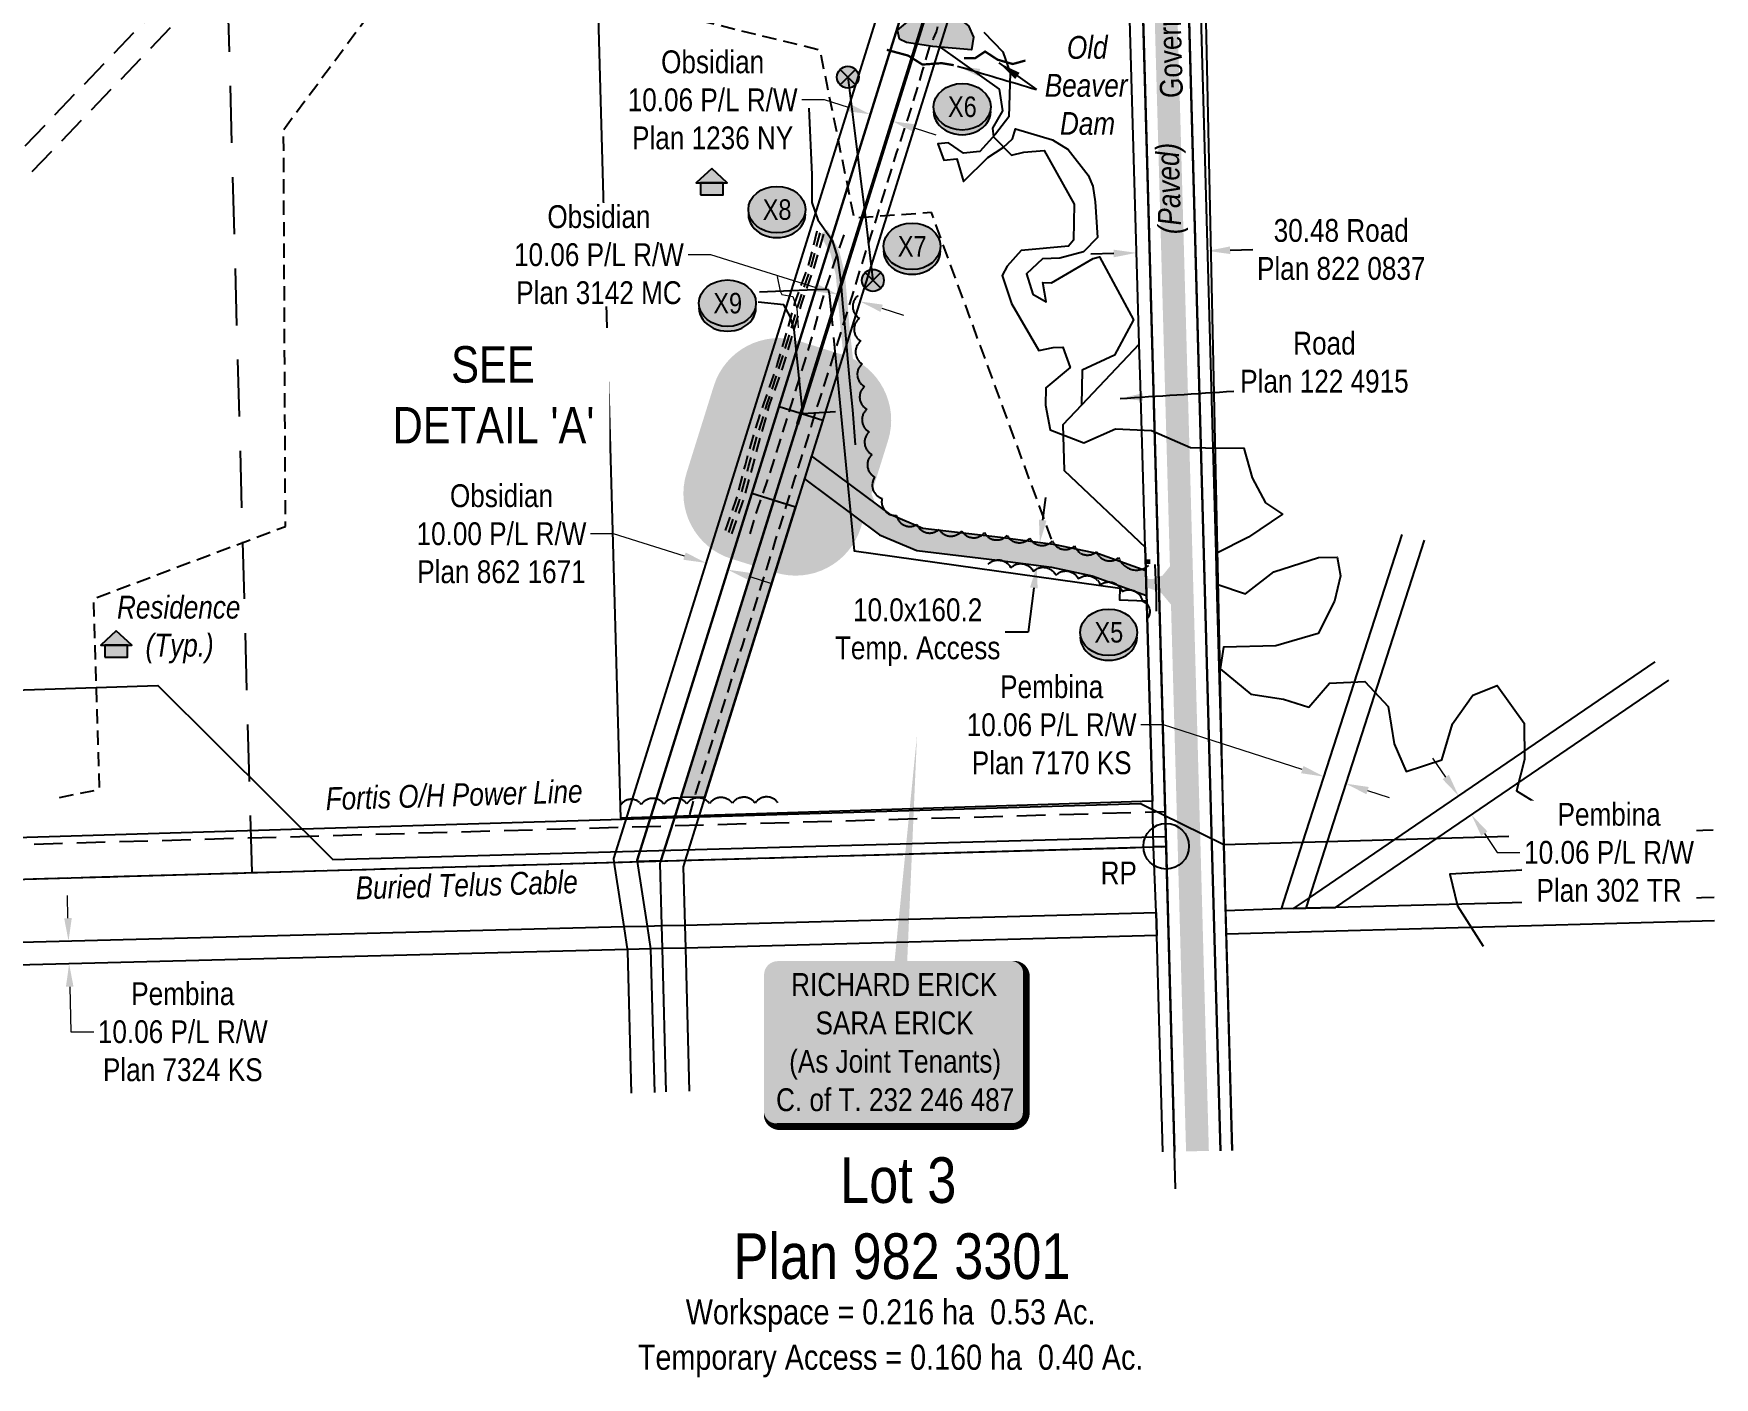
# Model space of a CAD drawing. Extents: x 634935 to 638883, y 5905921 to 5908834.
# Drawn here: x 635990 to 636727, y 5905921 to 5906510 of the extents above; entities that cross this region are included whole.
import ezdxf
from ezdxf.enums import TextEntityAlignment as Align

# ---------------------------------------------------------------- set-up
doc = ezdxf.new("R2010")
doc.units = 0
doc.header["$LTSCALE"] = 5
doc.header["$PDMODE"] = 34
doc.header["$PDSIZE"] = 0.03
for name, pattern in [('0', [1, 1, 0]), ('foc-ACCESSROAD', [3.75, 2.5, -1.25]), ('foc-LSD', [8, 5, -3]), ('foc-QUARTERLINE', [33, 25, -3, 2, -3]), ('POWERLINE5', [7.8, 2.4, -0.6, 0.6, -0.6, 0.6, -0.6, 2.4]), ('UG_PIPE', [1.875, 1.25, -0.625])]:
    doc.linetypes.add(name, pattern=pattern)
doc.layers.get('Defpoints').update_dxf_attribs({"color": 9})
for name, color, linetype in [('35', 37, 'Continuous'), ('AS-FENCE', 48, 'foc-FENCE'), ('AS-PIPE-UG', 44, 'UG_PIPE'), ('AS-POWER', 104, 'foc-POWER'), ('AS-POWER-EXISTING', 72, 'POWERLINE5'), ('AS-POWER-T', 104, 'Continuous'), ('AS-RESIDENCE', 14, 'Continuous'), ('AS-ROADS', 254, 'Continuous'), ('AS-TELEPHONE', 224, 'foc-TEL'), ('AS-TELEPHONE-T', 224, 'Continuous'), ('AS-TELUS', 224, 'foc-TEL'), ('C-AR', 13, 'foc-ACCESSROAD'), ('C-RW', 13, 'Continuous'), ('C-SYMBOL3', 7, 'Continuous'), ('CG-NOTES3', 7, 'Continuous'), ('F-RW', 190, 'Continuous'), ('L-AREAREQUIRED', 7, 'Continuous'), ('L-DETAIL-T', 3, 'Continuous'), ('L-QSEC', 8, 'foc-QUARTERLINE'), ('L-ROAD-T', 7, 'Continuous'), ('L-SEC', 7, 'Continuous'), ('L-SECTION-LSD', 7, 'foc-LSD'), ('L-TITLEDB', 4, 'Continuous'), ('L-TITLEDB-T', 4, 'Continuous'), ('P-BUFFER-H 30m', 51, 'Continuous'), ('P-CROSSINGS', 250, 'Continuous'), ('P-TEMP-H', 41, 'Continuous'), ('P-TEMP_WORKSPACE', 46, 'Continuous'), ('T-BUSH', 110, '0'), ('T-CREEK', 160, 'Continuous'), ('T-WATER-H', 133, 'Continuous')]:
    doc.layers.add(name, color=color, linetype=linetype)
for name, color, linetype, lineweight in [('AS-GENERAL', 48, 'Continuous', 18), ('C-RW-T', 13, 'Continuous', 9), ('C-VCE-T', 13, 'Continuous', 9), ('F-RW-T', 190, 'Continuous', 9), ('T-TEXT', 48, 'Continuous', 18)]:
    doc.layers.add(name, color=color, linetype=linetype, lineweight=lineweight)
doc.styles.add('100L', font='ARIALN.TTF', dxfattribs={"height": 11})
doc.styles.add('175L', font='ARIALN.TTF', dxfattribs={"height": 20})
doc.styles.add('80', font='ARIALN.TTF', dxfattribs={"height": 10})
doc.styles.add('80CG', font='ARIALN.TTF', dxfattribs={"height": 10})
doc.styles.add('80L', font='ARIALN.TTF', dxfattribs={"height": 10})
doc.styles.add('80LS', font='ARIALNI.TTF', dxfattribs={"height": 10})
doc.styles.add('Crossing', font='ARIALN.TTF', dxfattribs={"height": 10})
doc.styles.add('foc-LtypeFont', font='ARIALN.TTF', dxfattribs={"height": 7.35})
doc.linetypes.add('foc-FENCE', pattern='A,10,-1,["X",foc-LtypeFont,S=0.2,R=0,X=-0.625,Y=-0.75],-1.24', length=12.24)
doc.linetypes.add('foc-POWER', pattern='A,6,-1,["P",foc-LtypeFont,S=0.2,R=0,X=-0.625,Y=-0.75],-1.24,4', length=12.24)
doc.linetypes.add('foc-TEL', pattern='A,2,-1,["T",foc-LtypeFont,S=0.2,R=0,X=-0.425,Y=-0.75],-1.24,8', length=12.24)
doc.linetypes.add('foc-TEL-NOLINE', pattern='A,0,-2,["T",foc-LtypeFont,S=0.2,R=0,X=-0.425,Y=-0.75],-10.24', length=12.24)
doc.dimstyles.new('Compass 5 000', dxfattribs={"dimscale": 5, "dimtxt": 9, "dimasz": 2, "dimexe": 0.2, "dimexo": 0.0625, "dimgap": 0.5, "dimtad": 0, "dimtih": 1, "dimtoh": 1, "dimzin": 0, "dimdsep": 46, "dimtxsty": '80CG', "dimcen": 0.1, "dimse1": 1, "dimse2": 1, "dimclrd": 256, "dimclrt": 256, "dimaunit": 1, "dimadec": 4, "dimazin": 0, "dimtfac": 0.06, "dimtofl": 0, "dimtmove": 0, "dimatfit": 1, "dimfxl": 0.2, "dimtolj": 1, "dimtzin": 0, "dimlwd": -1, "dimarcsym": 0})

# ---------------------------------------------------------------- blocks, each defined once
blk = doc.blocks.new('*D374')
at = {"layer": 'C-RW-T', "transparency": 16777216}
for p, q in [((636243.92, 5906291), (636233.92, 5906291)), ((636275.09, 5906281.25), (636243.92, 5906291)), ((636303.72, 5906272.3), (636313.26, 5906269.31))]:
    blk.add_line(p, q, dxfattribs=at)
for points in [[(636275.59, 5906282.84), (636274.59, 5906279.66), (636284.63, 5906278.27)], [(636304.21, 5906273.89), (636303.22, 5906270.71), (636294.17, 5906275.28)]]:
    blk.add_solid(points, dxfattribs=at)
at = {"layer": 'Defpoints', "color": 0, "transparency": 16777216}
for p in [(636330.2, 5906423.96), (636339.74, 5906420.97), (636284.63, 5906278.27)]:
    blk.add_point(p, dxfattribs=at)
at = {"layer": 'C-RW-T', "transparency": 16777216, "insert": (636194.84, 5906291), "char_height": 10, "attachment_point": 5, "style": '80CG'}
blk.add_mtext('\\A1;Obsidian\\P10.00 P/L R/W\\PPlan 862 1671', dxfattribs=at)
blk = doc.blocks.new('*D375')
at = {"layer": 'C-RW-T', "transparency": 16777216}
for p, q in [((636336.54, 5906481.25), (636326.54, 5906481.25)), ((636347.09, 5906477.95), (636336.54, 5906481.25)), ((636375.77, 5906468.97), (636385.32, 5906465.99))]:
    blk.add_line(p, q, dxfattribs=at)
for points in [[(636347.58, 5906479.54), (636346.59, 5906476.35), (636356.63, 5906474.96)], [(636376.27, 5906470.56), (636375.28, 5906467.38), (636366.23, 5906471.96)]]:
    blk.add_solid(points, dxfattribs=at)
at = {"layer": 'Defpoints', "color": 0, "transparency": 16777216}
for p in [(636366.23, 5906471.96), (636344.23, 5906435.32), (636353.83, 5906432.32)]:
    blk.add_point(p, dxfattribs=at)
at = {"layer": 'C-RW-T', "transparency": 16777216, "insert": (636287.45, 5906481.25), "char_height": 10, "attachment_point": 5, "style": '80CG'}
blk.add_mtext('\\A1;Obsidian\\P10.06 P/L R/W\\PPlan 1236 NY', dxfattribs=at)
blk = doc.blocks.new('*D376')
at = {"layer": 'C-VCE-T', "transparency": 16777216}
for p, q in [((636286.67, 5906413.37), (636276.67, 5906413.37)), ((636332.9, 5906398.91), (636286.67, 5906413.37)), ((636361.59, 5906389.93), (636371.13, 5906386.95))]:
    blk.add_line(p, q, dxfattribs=at)
for points in [[(636333.4, 5906400.5), (636332.4, 5906397.32), (636342.44, 5906395.92)], [(636362.08, 5906391.52), (636361.09, 5906388.34), (636352.04, 5906392.92)]]:
    blk.add_solid(points, dxfattribs=at)
at = {"layer": 'Defpoints', "color": 0, "transparency": 16777216}
for p in [(636434.3, 5906689.57), (636443.9, 5906686.57), (636342.44, 5906395.92)]:
    blk.add_point(p, dxfattribs=at)
at = {"layer": 'C-VCE-T', "transparency": 16777216, "insert": (636237.58, 5906413.37), "char_height": 10, "attachment_point": 5, "style": '80CG', "bg_fill": 3, "box_fill_scale": 1.1, "bg_fill_color": 256, "bg_fill_true_color": 13158600, "bg_fill_transparency": 0}
blk.add_mtext('\\A1;Obsidian\\P10.06 P/L R/W\\PPlan 3142 MC', dxfattribs=at)
blk = doc.blocks.new('*D378')
at = {"layer": 'Defpoints', "color": 0, "transparency": 16777216}
for p in [(636133.17, 5906115.82), (636005.22, 5906102.45), (636133.43, 5906105.74)]:
    blk.add_point(p, dxfattribs=at)
at = {"layer": 'F-RW-T', "transparency": 16777216}
for p, q in [((636004.7, 5906122.53), (636004.44, 5906132.52)), ((636005.47, 5906092.45), (636005.98, 5906072.66)), ((636005.98, 5906072.66), (636015.98, 5906072.66))]:
    blk.add_line(p, q, dxfattribs=at)
for points in [[(636006.37, 5906122.57), (636003.03, 5906122.48), (636004.96, 5906112.53)], [(636007.14, 5906092.49), (636003.81, 5906092.41), (636005.22, 5906102.45)]]:
    blk.add_solid(points, dxfattribs=at)
at = {"layer": 'F-RW-T', "transparency": 16777216, "insert": (636055.07, 5906072.66), "char_height": 10, "attachment_point": 5, "style": '80CG'}
blk.add_mtext('\\A1;Pembina\\P10.06 P/L R/W\\PPlan 7324 KS', dxfattribs=at)
blk = doc.blocks.new('*D379')
at = {"layer": 'Defpoints', "color": 0, "transparency": 16777216}
for p in [(636555.58, 5906184.58), (636552.9, 5906176.28), (636562.48, 5906173.19)]:
    blk.add_point(p, dxfattribs=at)
at = {"layer": 'F-RW-T', "transparency": 16777216}
for p, q in [((636485.23, 5906207.25), (636475.23, 5906207.25)), ((636546.06, 5906187.65), (636485.23, 5906207.25)), ((636574.67, 5906178.43), (636584.19, 5906175.36))]:
    blk.add_line(p, q, dxfattribs=at)
for points in [[(636546.57, 5906189.23), (636545.55, 5906186.06), (636555.58, 5906184.58)], [(636575.18, 5906180.02), (636574.16, 5906176.85), (636565.15, 5906181.5)]]:
    blk.add_solid(points, dxfattribs=at)
at = {"layer": 'F-RW-T', "transparency": 16777216, "insert": (636436.14, 5906207.25), "char_height": 10, "attachment_point": 5, "style": '80CG'}
blk.add_mtext('\\A1;Pembina\\P10.06 P/L R/W\\PPlan 7170 KS', dxfattribs=at)
blk = doc.blocks.new('*D380')
at = {"layer": 'Defpoints', "color": 0, "transparency": 16777216}
for p in [(636632.46, 5906188.31), (636638.12, 5906180), (636620.26, 5906167.83)]:
    blk.add_point(p, dxfattribs=at)
at = {"layer": 'F-RW-T', "transparency": 16777216}
for p, q in [((636608.97, 5906184.4), (636603.34, 5906192.66)), ((636625.9, 5906159.57), (636631.53, 5906151.3)), ((636631.53, 5906151.3), (636641.53, 5906151.3))]:
    blk.add_line(p, q, dxfattribs=at)
for points in [[(636610.35, 5906185.34), (636607.59, 5906183.46), (636614.6, 5906176.14)], [(636627.27, 5906160.5), (636624.52, 5906158.63), (636620.26, 5906167.83)]]:
    blk.add_solid(points, dxfattribs=at)
at = {"layer": 'F-RW-T', "transparency": 16777216, "insert": (636680.61, 5906151.3), "char_height": 10, "attachment_point": 5, "style": '80CG', "bg_fill": 3, "box_fill_scale": 1.1, "bg_fill_color": 256, "bg_fill_true_color": 13158600, "bg_fill_transparency": 0}
blk.add_mtext('\\A1;Pembina\\P10.06 P/L R/W\\PPlan 302 TR', dxfattribs=at)
blk = doc.blocks.new('*U382')
h = blk.add_hatch(color=59)
edge = h.paths.add_edge_path()
edge.add_line((-51.5, -37), (51.5, -37))
edge.add_arc((51.5, -31), 6, 270, 360)
edge.add_line((57.5, -31), (57.5, 29.5))
edge.add_arc((51.5, 29.5), 6, 0, 90)
edge.add_line((51.5, 35.5), (-51.5, 35.5))
edge.add_arc((-51.5, 29.5), 6, 90, 180)
edge.add_line((-57.5, 29.5), (-57.5, -31))
edge.add_arc((-51.5, -31), 6, 180, 270)
at = {"color": 1, "flags": 128}
blk.add_lwpolyline([(9.6, 134.78, 0, 7.5, 0), (0, 0, 0, 0, 0)], format="xyseb", dxfattribs=at)
blk.add_lwpolyline([(-51.5, -37, 3, 3, 0), (51.5, -37, 3, 3, 0.414214), (57.5, -31, 3, 3, 0), (57.5, 29.5, 3, 0, 0.414214), (51.5, 35.5, 0, 0, 0), (-51.5, 35.5, 0, 0, 0.414214), (-57.5, 29.5, 0, 0, 0), (-57.5, -31, 0, 3, 0.414214)], format="xyseb", close=True, dxfattribs=at)
at = {"color": 1, "style": '80'}
blk.add_attdef('ENTER_TEXT_001', (-35.99, -5), '', height=10, dxfattribs=at)
blk = doc.blocks.new('*D388')
at = {"layer": 'Defpoints', "color": 0, "transparency": 16777216}
for p in [(636471.86, 5906467.66), (636502.92, 5906468.52), (636504.41, 5906415.09)]:
    blk.add_point(p, dxfattribs=at)
at = {"layer": 'L-TITLEDB', "transparency": 16777216}
for p, q in [((636463.35, 5906413.95), (636453.35, 5906413.67)), ((636514.4, 5906415.37), (636524.4, 5906415.65))]:
    blk.add_line(p, q, dxfattribs=at)
for points in [[(636463.3, 5906415.62), (636463.39, 5906412.28), (636473.34, 5906414.23)], [(636514.36, 5906417.03), (636514.45, 5906413.7), (636504.41, 5906415.09)]]:
    blk.add_solid(points, dxfattribs=at)
at = {"layer": 'L-TITLEDB', "transparency": 16777216, "insert": (636563.13, 5906415.65), "char_height": 10, "attachment_point": 5, "style": '80CG'}
blk.add_mtext('\\A1;30.48 Road \\PPlan 822 0837', dxfattribs=at)
blk = doc.blocks.new('*U410')
at = {"layer": '35', "color": 3}
blk.add_circle((0, 0), 10, dxfattribs=at)
at = {"layer": '35', "color": 3, "style": '80'}
blk.add_attdef('RP_001', (-28.74, -16.69), '', height=10, dxfattribs=at)
blk = doc.blocks.new('res_occ')
for points in [[(0.1, 0.89), (-1.26, -0.37), (1.46, -0.37)], [(-0.9, -1.43), (1.1, -1.43), (1.1, -0.37), (-0.9, -0.37)]]:
    blk.add_hatch(color=14).paths.add_polyline_path(points)
at = {"color": 14}
for points in [[(0.1, 0.89), (-1.26, -0.37), (1.46, -0.37)], [(-0.9, -1.43), (1.1, -1.43), (1.1, -0.37), (-0.9, -0.37)]]:
    blk.add_lwpolyline(points, close=True, dxfattribs=at)
blk = doc.blocks.new('xing2')
h = blk.add_hatch(color=50)
h.dxf.hatch_style = 1
edge = h.paths.add_edge_path()
edge.add_ellipse((0, 0), major_axis=(-12.5, 0), ratio=0.816297, start_angle=0, end_angle=360)
h = blk.add_hatch(color=250)
h.dxf.hatch_style = 1
edge = h.paths.add_edge_path()
edge.add_ellipse((0, -2.05), major_axis=(-12.5, 0), ratio=0.816297, start_angle=0, end_angle=180)
edge.add_line((12.5, -2.05), (12.5, 0))
edge.add_ellipse((0, 0), major_axis=(-12.5, 0), ratio=0.816297, start_angle=0, end_angle=180, ccw=False)
edge.add_line((-12.5, 0), (-12.5, -2.05))
at = {"color": 250}
blk.add_ellipse((0, 0), major_axis=(-12.5, 0), ratio=0.816297, dxfattribs=at)
blk.add_ellipse((0, -2.05), major_axis=(-12.5, 0), ratio=0.816297, start_param=0, end_param=3.141593, dxfattribs=at)
at = {"color": 250, "style": 'Crossing'}
blk.add_attdef('CROSSING', text='', height=9, dxfattribs=at).set_placement((0.09, 0.02), align=Align.MIDDLE_CENTER)
at = {"color": 250, "style": 'Crossing', "flags": 1}
for tag, p in [('OWNER', (0.09, -12.49)), ('DESCRIPTION', (0.09, -25.77)), ('LOCATION', (0.09, -39.3)), ('DWG_REF', (0.09, -52.84))]:
    blk.add_attdef(tag, text='', height=9, dxfattribs=at).set_placement(p, align=Align.MIDDLE_CENTER)
blk = doc.blocks.new('POWERPOLE')
h = blk.add_hatch(color=255)
edge = h.paths.add_edge_path()
edge.add_arc((0, 0), 0.96, 0, 360)
at = {"linetype": 'Continuous'}
for p, q in [((0.68, -0.68), (-0.68, 0.68)), ((-0.68, -0.68), (0.68, 0.68))]:
    blk.add_line(p, q, dxfattribs=at)
blk.add_circle((0, 0), 0.96, dxfattribs=at)
blk = doc.blocks.new('*D429')
at = {"layer": 'Defpoints', "color": 0, "transparency": 16777216}
for p in [(636421.61, 5906288.33), (636420.32, 5906278.42), (636429.62, 5906277.21)]:
    blk.add_point(p, dxfattribs=at)
at = {"layer": 'P-TEMP_WORKSPACE', "transparency": 16777216}
for p, q in [((636432.21, 5906297.03), (636433.51, 5906306.95)), ((636428.33, 5906267.29), (636425.79, 5906247.88)), ((636425.79, 5906247.88), (636415.79, 5906247.88))]:
    blk.add_line(p, q, dxfattribs=at)
for points in [[(636430.56, 5906297.25), (636433.87, 5906296.82), (636430.92, 5906287.12)], [(636426.67, 5906267.51), (636429.98, 5906267.07), (636429.62, 5906277.21)]]:
    blk.add_solid(points, dxfattribs=at)
at = {"layer": 'P-TEMP_WORKSPACE', "transparency": 16777216, "insert": (636377.36, 5906247.88), "char_height": 10, "attachment_point": 5, "style": '80CG'}
blk.add_mtext('\\A1;10.0x160.2\\P{\\A0;Temp. Access}', dxfattribs=at)

msp = doc.modelspace()

# ---------------------------------------------------------------- hatches: boundary and pattern name
at = {"layer": 'AS-GENERAL'}
h = msp.add_hatch(color=256, dxfattribs=at)
h.dxf.hatch_style = 1
h.paths.add_polyline_path([(636477.124, 5906279.914), (636479.34, 5906279.914), (636479.34, 5906277.858), (636477.124, 5906277.858)])
at = {"layer": 'AS-ROADS'}
h = msp.add_hatch(color=256, dxfattribs=at)
h.dxf.hatch_style = 1
h.paths.add_polyline_path([(636488.496, 5906277.388), (636484.799, 5906272.775), (636480.556, 5906271.25), (636478.006, 5906271.146), (636477.747, 5906267.534), (636480.583, 5906266.592), (636484.184, 5906265.149), (636488.63, 5906259.802)])
at = {"layer": 'P-BUFFER-H 30m'}
h = msp.add_hatch(color=256, dxfattribs=at)
h.dxf.hatch_style = 1
edge = h.paths.add_edge_path()
edge.add_line((636275.995, 5906317.657), (636287.934, 5906355.821))
edge.add_arc((636316.557, 5906346.867), 29.991, 72.62863, 162.62863, ccw=False)
edge.add_line((636325.512, 5906375.49), (636344.708, 5906369.485))
edge.add_arc((636335.754, 5906340.861), 29.991, -17.37137, 72.62863, ccw=False)
edge.add_line((636364.377, 5906331.907), (636352.438, 5906293.743))
edge.add_arc((636323.815, 5906302.697), 29.991, 252.62863, 342.62863, ccw=False)
edge.add_line((636314.861, 5906274.074), (636295.664, 5906280.079))
edge.add_arc((636304.618, 5906308.702), 29.991, 162.62863, 252.62863, ccw=False)
at = {"layer": 'P-TEMP-H'}
h = msp.add_hatch(color=256, dxfattribs=at)
h.dxf.hatch_style = 1
h.paths.add_polyline_path([(636304.618, 5906308.702), (636316.557, 5906346.867), (636335.754, 5906340.861), (636323.815, 5906302.697)])
h = msp.add_hatch(color=256, dxfattribs=at)
h.dxf.hatch_style = 1
h.paths.add_polyline_path([(636327.705, 5906315.132), (636360.557, 5906290.628), (636377.041, 5906283.675), (636412.437, 5906279.452), (636436.075, 5906276.363), (636453.89, 5906272.564), (636477.704, 5906264.009), (636477.396, 5906274.742), (636456.634, 5906282.2), (636437.767, 5906286.223), (636413.677, 5906289.372), (636379.627, 5906293.435), (636365.561, 5906299.368), (636330.868, 5906325.244)])
h = msp.add_hatch(color=256, dxfattribs=at)
h.dxf.hatch_style = 1
h.paths.add_polyline_path([(636284.093, 5906175.721), (636323.815, 5906302.697), (636314.217, 5906305.7), (636273.518, 5906175.586)])
at = {"layer": 'T-WATER-H'}
h = msp.add_hatch(color=256, dxfattribs=at)
h.dxf.hatch_style = 1
h.paths.add_polyline_path([(636386.752, 5906517.915), (636397.009, 5906515.75), (636399.669, 5906513.696), (636401.785, 5906508.858), (636400.914, 5906503.248), (636383.998, 5906504.7), (636372.468, 5906506.514), (636369.415, 5906507.866), (636368.498, 5906511.803), (636373.747, 5906516.202), (636380.44, 5906518.223), (636386.365, 5906518.478)])

# ---------------------------------------------------------------- linework, layer by layer
at = {"layer": 'AS-FENCE', "flags": 128}
for points in [[(636308.057, 5906397.131), (636335.926, 5906398.326), (636338.058, 5906398.165), (636338.527, 5906396.366), (636339.948, 5906382.288)], [(636341.397, 5906344.573), (636327.048, 5906343.585), (636323.19, 5906380.615), (636321.457, 5906386.367), (636318.606, 5906391.449), (636307.451, 5906392.655)], [(636340.398, 5906377.046), (636349.487, 5906283.645), (636466.082, 5906267.19), (636465.88, 5906262.145), (636477.306, 5906261.713)]]:
    msp.add_lwpolyline(points, dxfattribs=at)
at = {"layer": 'AS-GENERAL', "const_width": 1, "flags": 128}
for points in [[(636363.819, 5906503.252), (636373.215, 5906500.712), (636379.464, 5906496.776), (636387.86, 5906497.399), (636393.184, 5906496.511)], [(636397.711, 5906499.638), (636402.468, 5906499.52), (636406.936, 5906502.489), (636412.414, 5906498.923), (636419.056, 5906497.015), (636424.661, 5906498.559)]]:
    msp.add_lwpolyline(points, dxfattribs=at)
at = {"layer": 'AS-GENERAL', "flags": 128}
msp.add_lwpolyline([(636315.791, 5906403.803), (636317.116, 5906397.406), (636317.795, 5906395.951), (636322.669, 5906395.156), (636324.352, 5906390.047), (636324.973, 5906381.355)], dxfattribs=at)
at = {"layer": 'AS-PIPE-UG', "flags": 128}
for points in [[(636277.374, 5906167.778), (636280.118, 5906177.307), (636284.022, 5906189.734), (636290.301, 5906209.591), (636296.657, 5906229.841), (636300.584, 5906241.99), (636305.639, 5906258.107), (636311.042, 5906275.202), (636315.202, 5906288.646), (636319.707, 5906302.946), (636323.498, 5906315.3), (636327.64, 5906328.214), (636330.866, 5906338.397), (636333.829, 5906348.308), (636337.867, 5906360.593), (636340.927, 5906370.391), (636344.101, 5906380.415), (636346.73, 5906388.818), (636349.574, 5906398.275), (636351.17, 5906403.422), (636355.196, 5906416.623), (636358.2, 5906425.533), (636363.548, 5906443.194), (636368.117, 5906457.879), (636371.792, 5906468.881), (636375.448, 5906480.476), (636378.135, 5906489.04), (636379.548, 5906494.006), (636382.495, 5906504.286), (636384.361, 5906508.14), (636385.636, 5906511.195), (636386.377, 5906514.563), (636386.928, 5906518.048), (636389.387, 5906525.381), (636392.728, 5906535.258), (636396.541, 5906547.75), (636399.74, 5906558.038), (636403.876, 5906571.038), (636407, 5906581.091), (636409.814, 5906590.175), (636413.29, 5906601.131), (636416.793, 5906612.642), (636416.803, 5906612.631), (636419.458, 5906620.865), (636423.739, 5906634.264), (636427.057, 5906645.166), (636430.786, 5906657.504), (636433.882, 5906667.244), (636438.656, 5906682.144), (636442.93, 5906695.856), (636448.358, 5906713.357), (636452.245, 5906724.932), (636454.384, 5906732.856), (636457.476, 5906743.333), (636458.566, 5906754.438), (636458.711, 5906767.234), (636458.255, 5906771.681), (636455.807, 5906773.105), (636452.644, 5906776.429), (636451.709, 5906785.571), (636451.286, 5906793.519), (636450.678, 5906798.198), (636450.39, 5906801.078), (636450.889, 5906803.057), (636453.331, 5906803.554), (636457.535, 5906803.3), (636460.086, 5906803.108), (636502.914, 5906801.497), (636507.009, 5906800.944), (636511.621, 5906800.545), (636517.85, 5906799.717), (636525.135, 5906799.021), (636532.146, 5906797.929), (636542.591, 5906796.6), (636552.336, 5906795.153), (636561.715, 5906793.938), (636568.661, 5906793.047)], [(636436.043, 5906288.76), (636383.389, 5906431.889), (636349.567, 5906429.444), (636334.566, 5906503.093), (636284.192, 5906515.415), (636280.369, 5906607.123), (636154.951, 5906543.167), (636092.678, 5906605.17), (636020.83, 5906574.549), (635931.118, 5906568), (635805.051, 5906558.481), (635706.82, 5906552.77), (635685.179, 5906565), (635678.663, 5906583.556), (635678.079, 5906592.934), (635676.706, 5906648.361), (635665.161, 5906651.674), (635663.923, 5906657.192), (635662.26, 5906692.635), (635658.922, 5906701.967), (635632.604, 5906719.231), (635610.076, 5906723.962)], [(636000.941, 5906175.439), (636018.553, 5906178.964), (636015.945, 5906262.589), (636100.108, 5906294.305), (636099.276, 5906468.269), (636154.951, 5906543.167)], [(636293.031, 5906292.458), (636297.801, 5906305.922), (636301.842, 5906321.335), (636305.567, 5906334.775), (636310.047, 5906348.415), (636315.809, 5906365.159), (636320.062, 5906379.475), (636323.67, 5906392.65), (636329.507, 5906408.555), (636333.907, 5906426.158)], [(636294.507, 5906291.607), (636299.075, 5906305.16), (636303.247, 5906320.409), (636307.061, 5906334.127), (636311.278, 5906347.538), (636316.789, 5906364.38), (636321.291, 5906378.862), (636325.2, 5906392.036), (636330.787, 5906408.679), (636335.316, 5906425.451)], [(636295.913, 5906291.029), (636300.61, 5906304.578), (636304.75, 5906319.497), (636308.486, 5906333.436), (636312.311, 5906347.203), (636318.201, 5906363.961), (636322.626, 5906378.495), (636326.384, 5906391.775), (636332.12, 5906408.307), (636337.057, 5906425.147)], [(636345.056, 5906422.142), (636340.518, 5906409.163), (636336.983, 5906398.567), (636331.702, 5906380.187), (636328.47, 5906369.058), (636320.825, 5906344.3), (636316.336, 5906329.908), (636312.119, 5906316.559), (636307.117, 5906302.143), (636303.29, 5906289.571)]]:
    msp.add_lwpolyline(points, dxfattribs=at)
at = {"layer": 'AS-POWER', "flags": 128}
for points in [[(636515.331, 5906020.657), (636511.631, 5906154.794), (636500.002, 5906699.685), (636497.848, 5906769.308), (636491.82, 5906960.493), (636490.37, 5907060.155)], [(636346.728, 5906491.249), (636349.296, 5906471.397), (636352.276, 5906446.623), (636354.455, 5906429.756), (636355.84, 5906418.056), (636357.039, 5906408.22), (636357.748, 5906402.153)], [(635962.468, 5906157.26), (636475.058, 5906172.807), (636511.631, 5906154.794)]]:
    msp.add_lwpolyline(points, dxfattribs=at)
at = {"layer": 'AS-ROADS', "flags": 128}
for points, const_width in [([(636500.084, 5906020.359), (636496.402, 5906154.317), (636474.054, 5906959.962), (636471.25, 5907059.535)], 9.997), ([(636481.723, 5906268.711), (636477.006, 5906269.571), (636455.262, 5906277.382), (636436.921, 5906281.293), (636413.057, 5906284.412), (636378.334, 5906288.555), (636363.059, 5906294.998), (636358.441, 5906299.896), (636353.461, 5906312.195), (636350.403, 5906335.913), (636345.575, 5906380.748), (636343.437, 5906404.948), (636340.978, 5906414.709), (636336.212, 5906423.302)], 3.999)]:
    msp.add_lwpolyline(points, dxfattribs=dict(at, const_width=const_width))
at = {"layer": 'AS-TELEPHONE', "flags": 128}
for points in [[(636329.661, 5906477.673), (636330.892, 5906448.375), (636330.961, 5906436.361), (636333.606, 5906428.728), (636339.845, 5906419.832), (636342.235, 5906412.157), (636343.597, 5906401.297), (636344.449, 5906392.038), (636345.115, 5906384.618), (636345.854, 5906376.499), (636346.764, 5906366.14), (636347.528, 5906358.106), (636348.726, 5906345.451), (636349.976, 5906330.017)], [(636481.324, 5906277.628), (636481.936, 5906263.962), (636481.974, 5906257.084)]]:
    msp.add_lwpolyline(points, dxfattribs=at)
at = {"layer": 'AS-TELUS', "linetype": 'foc-TEL-NOLINE', "flags": 128}
for points in [[(636486.233, 5906158.251), (636464.001, 5906959.681), (636461.199, 5907059.209)], [(636490.475, 5906003.887), (636486.233, 5906158.251)]]:
    msp.add_lwpolyline(points, dxfattribs=at)
at = {"layer": 'AS-TELUS', "flags": 128}
msp.add_lwpolyline([(635863.698, 5906218.647), (636044.186, 5906224.476), (636120.819, 5906148.208), (636486.233, 5906158.251)], dxfattribs=at)
at = {"layer": 'C-AR', "flags": 128}
for points in [[(635924.081, 5906382.271), (636221.288, 5906691.578), (636207.119, 5906691.353), (635923.707, 5906396.402)], [(635888.289, 5906288.783), (635873.205, 5906288.35), (635877.569, 5906136.543), (636480.868, 5906153.756), (636486.352, 5906153.913), (636485.915, 5906169.125), (635892.219, 5906152.06)]]:
    msp.add_lwpolyline(points, close=True, dxfattribs=at)
at = {"layer": 'C-RW', "flags": 128}
msp.add_lwpolyline([(636444.816, 5906958.992), (636448.746, 5906817.322), (636449.022, 5906807.331), (636449.529, 5906789.058), (636449.808, 5906779.007), (636450.087, 5906768.956), (636450.823, 5906742.373), (636398.552, 5906575.279), (636271.103, 5906167.865), (636264.787, 5906147.676), (636254.335, 5906147.375), (636254.321, 5906147.883), (636260.476, 5906167.559), (636392.839, 5906590.719), (636423.922, 5906690.091), (636440.725, 5906743.771), (636440.033, 5906768.677), (636439.982, 5906770.501), (636439.477, 5906788.774), (636438.97, 5906807.047), (636438.693, 5906817.038), (636434.764, 5906958.698)], close=True, dxfattribs=at)
for points in [[(636267.073, 5906046.301), (636265.432, 5906109.14), (636265.158, 5906119.241), (636264.417, 5906146.48), (636264.787, 5906147.676), (636271.103, 5906167.865), (636398.552, 5906575.279), (636450.823, 5906742.373), (636449.808, 5906779.007), (636459.86, 5906779.291), (636462.914, 5906779.377), (636463.203, 5906769.329), (636460.139, 5906769.241), (636460.923, 5906740.975), (636403.811, 5906558.411), (636281.731, 5906168.17), (636275.415, 5906147.981), (636274.515, 5906145.074), (636275.21, 5906119.505), (636275.484, 5906109.412), (636277.123, 5906046.634)], [(636251.914, 5906045.8), (636250.28, 5906108.104), (636248.646, 5906118.805), (636244.331, 5906147.087), (636244.091, 5906148.653), (636249.91, 5906167.257), (636387.567, 5906607.358)], [(636392.839, 5906590.719), (636260.476, 5906167.559), (636254.321, 5906147.883), (636254.335, 5906147.375), (636258.718, 5906119.071), (636260.255, 5906109.003), (636261.905, 5906046.13)]]:
    msp.add_lwpolyline(points, dxfattribs=at)
at = {"layer": 'F-RW', "flags": 128}
for points in [[(636599.522, 5906288.186), (636556.983, 5906156.145), (636549.032, 5906131.44), (636547.551, 5906126.844), (636542.073, 5906126.699), (636536.893, 5906126.562), (636546.316, 5906155.827), (636589.796, 5906290.784)], [(636700.735, 5906234.843), (636586.565, 5906157.026), (636549.032, 5906131.44), (636542.073, 5906126.699), (636547.551, 5906126.844), (636560.65, 5906127.189), (636605.233, 5906157.583), (636706.852, 5906226.847)], [(636726.665, 5906131.578), (636560.65, 5906127.189), (636547.551, 5906126.844), (636542.073, 5906126.699), (636536.893, 5906126.562), (636512.446, 5906125.784), (636512.731, 5906115.68), (636726.789, 5906121.506)], [(635597.592, 5906101.998), (635685.229, 5906104.24), (636248.646, 5906118.805), (636258.718, 5906119.071), (636265.158, 5906119.241), (636275.21, 5906119.505), (636481.988, 5906124.959), (636482.274, 5906114.854), (636275.484, 5906109.412), (636265.432, 5906109.14), (636260.255, 5906109.003), (636250.183, 5906108.733), (635685.5, 5906094.243), (635597.866, 5906091.994)]]:
    msp.add_lwpolyline(points, dxfattribs=at)
at = {"layer": 'L-QSEC'}
for p, q in [((636511.631, 5906154.794), (636726.302, 5906161.188)), ((635684.505, 5906130.992), (636486.352, 5906153.913))]:
    msp.add_line(p, q, dxfattribs=at)
at = {"layer": 'L-SEC'}
for p, q in [((636486.349, 5906154.041), (636464.001, 5906959.681)), ((636484.094, 5906960.268), (636506.454, 5906154.639)), ((636486.349, 5906154.041), (636490.028, 5906020.163)), ((636506.454, 5906154.639), (636510.138, 5906020.556))]:
    msp.add_line(p, q, dxfattribs=at)
at = {"layer": 'L-SECTION-LSD'}
msp.add_line((636085.427, 5906142.517), (636063.217, 5906948.417), dxfattribs=at)
at = {"layer": 'L-TITLEDB', "flags": 128}
msp.add_lwpolyline([(636480.868, 5906153.756), (636480.294, 5906173.742), (636477.095, 5906285.221), (636475.057, 5906356.242), (636474.542, 5906374.204), (636470.461, 5906516.403), (636463.203, 5906769.329), (636462.914, 5906779.377), (636462.626, 5906789.427), (636462.102, 5906807.701), (636461.815, 5906817.691), (636457.75, 5906959.339), (636464.005, 5906959.513), (636486.352, 5906153.913)], close=True, dxfattribs=at)
for points in [[(636108.708, 5906949.691), (635662.434, 5906937.153), (635684.505, 5906130.992), (636480.868, 5906153.756), (636480.294, 5906173.742)], [(636510.138, 5906020.556), (636506.454, 5906154.639), (636489.952, 5906749.085), (636495.128, 5906749.232), (636506.798, 5906328.89), (636508.084, 5906282.562), (636508.458, 5906269.089), (636511.631, 5906154.794), (636512.446, 5906125.784), (636512.731, 5906115.68), (636515.335, 5906020.657)], [(636406.347, 5906510.948), (636414.696, 5906502.438), (636417.982, 5906493.129), (636417.335, 5906473.892), (636411.562, 5906466.338), (636404.59, 5906458.624), (636397.422, 5906457.926), (636390.915, 5906462.431), (636386.153, 5906462.093), (636388.89, 5906454.878), (636394.571, 5906455.466), (636397.53, 5906445.55), (636408.202, 5906456.105), (636414.92, 5906460.353), (636418.958, 5906464.262), (636420.231, 5906468.598), (636436.437, 5906463.736), (636443.31, 5906459.489), (636452.083, 5906448.359), (636454.229, 5906443.473), (636455.185, 5906436.541), (636456.224, 5906420.961), (636450.05, 5906414.723), (636439.663, 5906411.869), (636432.113, 5906411.61), (636425.033, 5906405.049), (636427.837, 5906396.058), (636433.709, 5906392.721), (636432.312, 5906401.181), (636436.039, 5906401.054), (636454.337, 5906411.751), (636457.068, 5906412.554), (636472.074, 5906384.913), (636463.688, 5906369.374), (636449.559, 5906362.853), (636449.218, 5906347.434), (636441.04, 5906338.791), (636441.594, 5906318.806), (636477.095, 5906285.221), (636480.294, 5906173.742), (636247.111, 5906166.306), (636232.681, 5906685.677)], [(636484.871, 5906020.062), (636482.274, 5906114.854), (636481.988, 5906124.959), (636480.868, 5906153.756), (636486.352, 5906153.913), (636490.028, 5906020.163)]]:
    msp.add_lwpolyline(points, dxfattribs=at)
at = {"layer": 'L-TITLEDB'}
msp.add_lwpolyline([(636406.347, 5906510.948), (636414.696, 5906502.438), (636417.982, 5906493.129), (636417.335, 5906473.892), (636411.562, 5906466.338), (636404.59, 5906458.624), (636397.422, 5906457.926), (636390.915, 5906462.431), (636386.153, 5906462.093), (636388.89, 5906454.878), (636394.571, 5906455.466), (636397.53, 5906445.55), (636408.202, 5906456.105), (636414.92, 5906460.353), (636418.958, 5906464.262), (636420.231, 5906468.598), (636436.437, 5906463.736), (636443.31, 5906459.489), (636452.083, 5906448.359), (636454.229, 5906443.473), (636455.185, 5906436.541), (636456.224, 5906420.961), (636450.05, 5906414.723), (636439.663, 5906411.869), (636432.113, 5906411.61), (636425.033, 5906405.049), (636427.837, 5906396.058), (636433.709, 5906392.721), (636432.312, 5906401.181), (636436.039, 5906401.054), (636454.337, 5906411.751), (636457.068, 5906412.554), (636472.074, 5906384.913), (636463.688, 5906369.374), (636449.559, 5906362.853), (636449.218, 5906347.434), (636441.04, 5906338.791)], dxfattribs=at)
msp.add_lwpolyline([(636474.542, 5906374.204), (636449.218, 5906347.434), (636441.04, 5906338.791), (636441.594, 5906318.806), (636477.095, 5906285.221), (636475.057, 5906356.242)], close=True, dxfattribs=at)
at = {"layer": 'P-TEMP_WORKSPACE', "flags": 128}
for points in [[(636304.618, 5906308.702), (636316.557, 5906346.867), (636335.754, 5906340.861), (636323.815, 5906302.697)], [(636327.705, 5906315.132), (636360.557, 5906290.628), (636377.041, 5906283.675), (636412.437, 5906279.452), (636436.075, 5906276.363), (636453.89, 5906272.564), (636477.704, 5906264.009), (636477.396, 5906274.742), (636456.634, 5906282.2), (636437.767, 5906286.223), (636413.677, 5906289.372), (636379.627, 5906293.435), (636365.561, 5906299.368), (636330.868, 5906325.244)], [(636284.093, 5906175.721), (636323.815, 5906302.697), (636314.217, 5906305.7), (636273.518, 5906175.586)]]:
    msp.add_lwpolyline(points, close=True, dxfattribs=at)
at = {"layer": 'T-BUSH', "flags": 128}
for points in [[(636351.197, 5906395.492, 0.5205671), (636351.789, 5906385.512, 0.5205671), (636352.381, 5906375.533, 0.5205671), (636352.993, 5906365.555, 0.5205671), (636354.021, 5906355.611, 0.5205671), (636355.05, 5906345.667, 0.5205671), (636356.089, 5906335.724, 0.5205671), (636357.326, 5906325.804, 0.5205671), (636358.563, 5906315.883, 0.5205671), (636361.773, 5906306.586, 0.5205671), (636368.011, 5906299.117, 0.5205671), (636377.021, 5906295.109, 0.5205671), (636386.74, 5906292.985, 0.5205671), (636396.712, 5906292.269, 0.5205671), (636406.683, 5906291.554, 0.5205671), (636416.609, 5906290.368, 0.5205671), (636426.533, 5906289.163, 0.5205671), (636436.458, 5906287.958, 0.5205671), (636446.182, 5906285.714, 0.5205671), (636455.848, 5906283.162, 0.5205671), (636465.514, 5906280.61, 0.5205671), (636478.749, 5906277.117, 0.5205671)], [(636408.348, 5906277.749, -0.5205671), (636418.214, 5906276.135, -0.5205671), (636428.08, 5906274.521, -0.5205671), (636437.946, 5906272.907, -0.5205671), (636447.812, 5906271.294, -0.5205671), (636457.437, 5906268.654, -0.5205671), (636466.994, 5906265.718, -0.5205671), (636475.841, 5906261.642, -0.5205671), (636478.09, 5906253.949, -0.5205671)], [(636316.092, 5906173.131, 0.5205671), (636306.096, 5906173.003, 0.5205671), (636296.1, 5906172.875, 0.5205671), (636286.104, 5906172.748, 0.5205671), (636276.107, 5906172.62, 0.5205671), (636266.111, 5906172.492, 0.5205671), (636256.115, 5906172.364, 0.5205671), (636247.202, 5906172.25, 0.5205671)]]:
    msp.add_lwpolyline(points, format="xyb", dxfattribs=at)
at = {"layer": 'T-CREEK', "flags": 128}
msp.add_lwpolyline([(636386.752, 5906517.915), (636397.009, 5906515.75), (636399.669, 5906513.696), (636401.785, 5906508.858), (636400.914, 5906503.248), (636383.998, 5906504.7), (636372.468, 5906506.514), (636369.415, 5906507.866), (636368.498, 5906511.803), (636373.747, 5906516.202), (636380.44, 5906518.223), (636386.365, 5906518.478)], close=True, dxfattribs=at)
msp.add_lwpolyline([(636387.289, 5906504.418), (636413.115, 5906485.97), (636414.545, 5906476.517), (636410.167, 5906468.951), (636410.621, 5906465.07), (636418.576, 5906457.048), (636423.988, 5906458.394), (636432.792, 5906459.14), (636445.931, 5906435.54), (636445.701, 5906419.72), (636443.545, 5906417.201), (636422.778, 5906415.311), (636416.592, 5906408.431), (636414.429, 5906404.318), (636418.58, 5906391.995), (636430.57, 5906371.413), (636436.735, 5906372.672), (636441.067, 5906372.931), (636444.31, 5906364.009), (636433.551, 5906355.081), (636433.498, 5906347.503), (636435.473, 5906336.603), (636450.232, 5906330.86), (636464.188, 5906337.039), (636479.957, 5906336.359), (636483.215, 5906334.922), (636497.087, 5906328.81), (636503.559, 5906328.752), (636520.345, 5906328.605), (636524.099, 5906315.643), (636529.907, 5906304.679), (636537.379, 5906299.603), (636522.462, 5906289.501), (636508.226, 5906282.415), (636508.544, 5906268.921), (636521.094, 5906264.716), (636533.621, 5906274.31), (636553.126, 5906280.62), (636561.374, 5906280.814), (636562.766, 5906272.595), (636560.177, 5906261.432), (636553.009, 5906247.311), (636534.383, 5906241.924), (636511.44, 5906241.384), (636510.013, 5906231.902), (636523.48, 5906220.664), (636537.78, 5906218.602), (636548.967, 5906214.963), (636558.021, 5906225.527), (636573.453, 5906226.34), (636583.763, 5906215.33), (636586.4, 5906198.889), (636591.634, 5906186.863), (636607.268, 5906191.88), (636611.997, 5906207.743), (636620.855, 5906220.253), (636631.554, 5906224.555), (636643.345, 5906208.029), (636643.567, 5906192.131), (636639.989, 5906178.396), (636649.431, 5906172.466), (636650.599, 5906154.642), (636642.46, 5906143.5), (636610.694, 5906141.854), (636614.17, 5906127.983), (636625.331, 5906110.2)], dxfattribs=at)

# ---------------------------------------------------------------- block references
msp.add_blockref('*U410', (636486.349, 5906154.041)).add_auto_attribs({'RP_001': 'RP'})
at = {"layer": 'AS-POWER-EXISTING', "xscale": 4.999999999999997, "yscale": 4.999999999999997, "zscale": 4.999999999999997}
for p in [(636346.728, 5906491.249), (636357.748, 5906402.153)]:
    msp.add_blockref('POWERPOLE', p, dxfattribs=at)
at = {"layer": 'AS-RESIDENCE', "xscale": 4.998519999999996, "yscale": 4.998519999999996, "zscale": 4.998519999999996}
for p in [(636286.578, 5906446.775), (636025.355, 5906244.118)]:
    msp.add_blockref('res_occ', p, dxfattribs=at)
at = {"layer": 'CG-NOTES3'}
ref = msp.add_blockref('*U382', (636367.494, 5906068.176), dxfattribs=dict(at, xscale=0.9999988296455818, yscale=0.9999988296455818, zscale=0.9999988296455818))
ref.add_attrib('ENTER_TEXT_001', 'RICHARD ERICK', (636321.887, 5906088.435), dxfattribs={"layer": '0', "color": 1, "height": 9.99999, "style": '80'})
ref.add_attrib('ENTER_TEXT_002', 'SARA ERICK', (636332.556, 5906071.591), dxfattribs={"layer": '0', "color": 1, "height": 10, "style": '80'})
ref.add_attrib('ENTER_TEXT_003', '(As Joint Tenants)', (636321.014, 5906054.754), dxfattribs={"layer": '0', "color": 1, "height": 9.99999, "style": '80'})
ref.add_attrib('ENTER_TEXT_004', 'C. of T. 232 246 487', (636315.264, 5906037.91), dxfattribs={"layer": '0', "color": 1, "height": 9.99999, "style": '80'})
at = {"layer": 'P-CROSSINGS'}
msp.add_blockref('xing2', (636461.13, 5906247.833), dxfattribs=at).add_auto_attribs({'CROSSING': 'X5'})

# ---------------------------------------------------------------- texts
at = {"layer": 'AS-POWER-T', "insert": (636117.235, 5906179.834), "char_height": 10.00303, "attachment_point": 1, "rotation": 1.737211, "style": '100L'}
msp.add_mtext_dynamic_manual_height_columns('\\pi0.32636;{\\fArial Narrow|b0|i1|c0|p34;Fortis O/H Power Line}', width=112.53517, gutter_width=55, heights=[0], dxfattribs=at)
at = {"layer": 'AS-RESIDENCE', "insert": (636024.418, 5906263.871), "char_height": 9.99613, "attachment_point": 1, "style": '80L'}
msp.add_mtext_dynamic_manual_height_columns('\\pi1.8168;{\\fArial Narrow|b0|i1|c0|p34;Residence\\P\\pi14.315;(Typ.)}', width=56.90082, gutter_width=50, heights=[0], dxfattribs=at)
at = {"layer": 'C-SYMBOL3', "color": 3, "insert": (636295.622, 5906017.659), "char_height": 20, "attachment_point": 1, "style": '175L'}
msp.add_mtext_dynamic_manual_height_columns('\\pi47.753;Lot 3\\P\\pi0.97995;Plan 982 3301', width=143.74707, gutter_width=50, heights=[0], dxfattribs=at)
at = {"layer": 'L-AREAREQUIRED', "color": 5, "style": '100L'}
msp.add_text('Workspace = 0.216 ha  0.53 Ac.', height=10.99941, dxfattribs=at).set_placement((636365.514, 5905941.073), align=Align.BOTTOM_CENTER)
at = {"layer": 'L-AREAREQUIRED', "color": 5, "insert": (636365.514, 5905935.486), "char_height": 11, "width": 221.72578, "attachment_point": 2, "style": '100L', "bg_fill": 3, "box_fill_scale": 1.15, "bg_fill_color": 256, "bg_fill_true_color": 256, "bg_fill_transparency": 0}
msp.add_mtext('Temporary Access = 0.160 ha  0.40 Ac.', dxfattribs=at)
at = {"layer": 'L-ROAD-T', "style": '80L'}
msp.add_text('Government Road Allowance', height=10, rotation=91.589022, dxfattribs=at).set_placement((636486.657, 5906556.584), align=Align.MIDDLE_CENTER)
at = {"layer": 'L-TITLEDB-T', "insert": (636555.776, 5906366.228), "char_height": 9.99856, "attachment_point": 5, "style": '80CG'}
msp.add_mtext('\\A1;Road\\PPlan 122 4915', dxfattribs=at)
at = {"layer": 'T-TEXT', "style": '80LS'}
msp.add_text('(Paved)', height=9.9971, rotation=91.588945, dxfattribs=at).set_placement((636487.391, 5906442.412), align=Align.MIDDLE_CENTER)
at = {"layer": 'T-TEXT', "insert": (636437.584, 5906509.306), "char_height": 9.99776, "attachment_point": 1, "style": '80L'}
msp.add_mtext_dynamic_manual_height_columns('\\pi5.2507;{\\fArial Narrow|b0|i1|c0|p34;Old \\P\\pi-4.4742;Beaver \\P\\pi2.2023;Dam}', width=27.83729, gutter_width=50, heights=[0], dxfattribs=at)

# ---------------------------------------------------------------- dimensions: what is measured, and where the dimension line sits
at = {"layer": 'C-RW-T'}
dim = msp.add_linear_dim(base=(636366.23, 5906471.957), p1=(636344.231, 5906435.322), p2=(636353.83, 5906432.319), angle=342.629049, text='Obsidian\\P10.06 P/L R/W\\PPlan 1236 NY', dimstyle='Compass 5 000', dxfattribs=at)
dim.commit()
dim.dimension.update_dxf_attribs({"geometry": '*D375', "text_midpoint": (636287.452, 5906481.246), "dimtype": 161})
at = {"layer": 'F-RW-T'}
for base, p1, p2, angle, text, picture, middle in [((636555.58, 5906184.582), (636562.475, 5906173.195), (636552.905, 5906176.278), 162.142269, 'Pembina\\P10.06 P/L R/W\\PPlan 7170 KS', '*D379', (636436.143, 5906207.247)), ((636005.216, 5906102.447), (636133.169, 5906115.82), (636133.428, 5906105.737), 271.469911, 'Pembina\\P10.06 P/L R/W\\PPlan 7324 KS', '*D378', (636055.066, 5906072.656))]:
    dim = msp.add_linear_dim(base=base, p1=p1, p2=p2, angle=angle, text=text, dimstyle='Compass 5 000', dxfattribs=at)
    dim.commit()
    dim.dimension.update_dxf_attribs({"geometry": picture, "text_midpoint": middle, "dimtype": 161})
at = {"layer": 'L-TITLEDB'}
dim = msp.add_linear_dim(base=(636504.405, 5906415.091), p1=(636471.86, 5906467.662), p2=(636502.921, 5906468.525), angle=1.591345, text='30.48 Road \\PPlan 822 0837', dimstyle='Compass 5 000', dxfattribs=at)
dim.commit()
dim.dimension.update_dxf_attribs({"geometry": '*D388', "text_midpoint": (636563.132, 5906415.646), "dimtype": 161})
at = {"layer": 'P-TEMP_WORKSPACE'}
dim = msp.add_linear_dim(base=(636429.622, 5906277.206), p1=(636421.614, 5906288.335), p2=(636420.318, 5906278.422), angle=262.553709, text='10.0x160.2\\P{\\A0;Temp. Access}', dimstyle='Compass 5 000', dxfattribs=at)
dim.commit()
dim.dimension.update_dxf_attribs({"geometry": '*D429', "text_midpoint": (636377.361, 5906247.878), "dimtype": 161})

# ---------------------------------------------------------------- leaders
at = {"layer": 'L-TITLEDB', "path_type": 1}
msp.add_leader([(636466.164, 5906350.372), (636515.99, 5906353.606)], dimstyle='Compass 5 000', override={"dimgap": 0.5, "dimtad": 0}, dxfattribs=at)
at = {"layer": 'T-TEXT', "path_type": 1}
for points in [[(636394.773, 5906496.131), (636429.496, 5906485.861)], [(636412.977, 5906497.612), (636429.496, 5906485.861)]]:
    msp.add_leader(points, dimstyle='Compass 5 000', override={"dimgap": 0.5, "dimtad": 0}, dxfattribs=at)

# ---------------------------------------------------------------- next in the draw order: texts
at = {"layer": 'AS-TELEPHONE-T', "insert": (636130.427, 5906140.715), "char_height": 10.00303, "attachment_point": 1, "rotation": 1.640382, "style": '100L', "bg_fill": 3, "box_fill_scale": 1.1, "bg_fill_color": 256, "bg_fill_transparency": 0}
msp.add_mtext_dynamic_manual_height_columns('\\pi0.29907;{\\fArial Narrow|b0|i1|c0|p34;Buried Telus Cable}', width=97.26452, gutter_width=55, heights=[0], dxfattribs=at)
at = {"layer": 'L-DETAIL-T', "insert": (636146.307, 5906373.312), "char_height": 16, "width": 87.76709, "attachment_point": 1, "style": '80CG', "bg_fill": 2}
msp.add_mtext("\\pi26.454;SEE\\P\\pi0.76759;DETAIL 'A'", dxfattribs=at)

# ---------------------------------------------------------------- next in the draw order: dimensions: what is measured, and where the dimension line sits
at = {"layer": 'F-RW-T'}
dim = msp.add_linear_dim(base=(636620.265, 5906167.829), p1=(636632.456, 5906188.305), p2=(636638.118, 5906179.998), angle=304.278371, text='Pembina\\P10.06 P/L R/W\\PPlan 302 TR', dimstyle='Compass 5 000', override={"dimtfill": 1}, dxfattribs=at)
dim.commit()
dim.dimension.update_dxf_attribs({"geometry": '*D380', "text_midpoint": (636680.615, 5906151.303), "dimtype": 161})

# ---------------------------------------------------------------- next in the draw order: dimensions: what is measured, and where the dimension line sits
at = {"layer": 'C-RW-T'}
dim = msp.add_linear_dim(base=(636284.632, 5906278.267), p1=(636339.743, 5906420.975), p2=(636330.202, 5906423.959), angle=162.631099, text='Obsidian\\P10.00 P/L R/W\\PPlan 862 1671', dimstyle='Compass 5 000', dxfattribs=at)
dim.commit()
dim.dimension.update_dxf_attribs({"geometry": '*D374', "text_midpoint": (636194.836, 5906291), "dimtype": 161})

# ---------------------------------------------------------------- next in the draw order: dimensions: what is measured, and where the dimension line sits
at = {"layer": 'C-VCE-T'}
dim = msp.add_linear_dim(base=(636342.444, 5906395.921), p1=(636443.902, 5906686.567), p2=(636434.304, 5906689.569), angle=162.629069, text='Obsidian\\P10.06 P/L R/W\\PPlan 3142 MC', dimstyle='Compass 5 000', override={"dimtfill": 1}, dxfattribs=at)
dim.commit()
dim.dimension.update_dxf_attribs({"geometry": '*D376', "text_midpoint": (636237.581, 5906413.369), "dimtype": 161})

# ---------------------------------------------------------------- next in the draw order: linework, layer by layer
at = {"layer": 'AS-PIPE-UG', "color": 240, "const_width": 1.5, "flags": 128}
msp.add_lwpolyline([(636415.275, 5906628.737), (636413.782, 5906623.967), (636398.552, 5906575.279), (636324.667, 5906339.093)], dxfattribs=at)

# ---------------------------------------------------------------- next in the draw order: block references
at = {"layer": 'P-CROSSINGS'}
for p, values in [((636396.883, 5906478.269), {'CROSSING': 'X6'}), ((636315.633, 5906433.18), {'CROSSING': 'X8'}), ((636374.892, 5906417.105), {'CROSSING': 'X7'}), ((636293.956, 5906392.147), {'CROSSING': 'X9'})]:
    msp.add_blockref('xing2', p, dxfattribs=at).add_auto_attribs(values)

doc.saveas('drawing.dxf')
